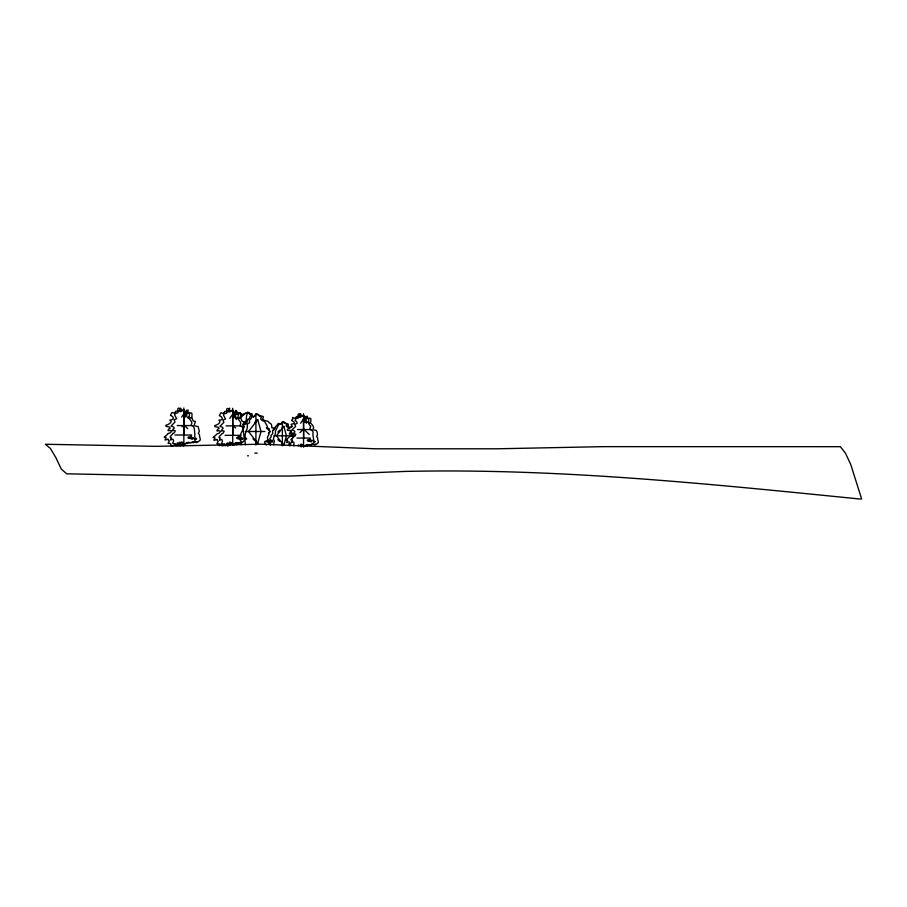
<?xml version="1.0" encoding="UTF-8"?>
<svg xmlns="http://www.w3.org/2000/svg" width="907" height="907" viewBox="0 0 907 907"><rect width="100%" height="100%" fill="white"/><g stroke="black" fill="none" stroke-linecap="round" stroke-linejoin="round"><path stroke-width="1.36" d="M238.881 438.648L238.87 436.516M242.226 416.211L242.056 414.193L240.831 415.089M245.378 444.781C245.264 442.945 244.652 439.918 245.321 439.124C249.414 439.294 243.314 437.367 245.185 435.972C244.777 432.786 247.237 429.839 247.305 427.435L247.271 424.873C247.486 422.458 250.82 424.181 249.232 420.338C250.445 419.567 251.795 418.082 252.169 415.689L251.931 413.694L249.981 414.454M239.187 413.943L239.346 412.98M194.381 439.532C196.331 438.013 194.483 444.441 192.42 442.446L189.087 442.854L188.18 442.151C187.772 444.611 185.765 442.548 183.996 444.464C185.81 443.818 186.411 442.072 187.556 442.854C189.359 442.06 192.896 443.115 192.601 441.936A2.041 1.451 -90 0 1 193.917 441.947L196.785 442.627L196.229 441.936A2.041 2.041 0 0 1 198.089 441.947L200.288 439.997L200.198 438.999C199.959 437.31 199.279 436.584 199.585 434.907L198.282 433.297L199.347 431.392L198.157 426.641L194.087 425.61L195.402 421.483L193.259 421.029L191.876 417.787L189.733 418.002C185.663 419.59 185.482 410.327 189.62 413.558L188.985 417.651C189.654 420.644 193.52 421.381 191.06 425.292C195.742 426.279 193.905 431.04 194.948 434.328C193.282 439.101 199.778 439.612 194.506 438.603M244.346 426.823L242.917 425.61L244.266 421.8L242.124 421.347L240.752 418.104L238.609 418.32C234.539 419.907 234.346 410.644 238.484 413.875L237.861 417.968C238.518 420.961 242.396 421.698 239.936 425.61C244.618 426.585 242.77 431.358 243.813 434.634L244.346 440.314L242.793 442.265A2.041 1.451 -90 0 0 242.339 442.038M306.078 418.785L307.756 418.093L308.731 418.751C309.559 425.757 304.117 420.746 306.339 416.687C306.033 414.601 302.723 423.252 304.14 416.313L302.666 415.349L299.582 417.175M190.651 437.73L191.116 436.46L192.023 437.378M228.235 443.24L229.845 444.997M298.29 445.893L298.55 444.929L299.582 445.654M237.441 442.922L236.818 444.906M236.716 414.136L239.335 413.138L240.877 413.875L240.82 417.22L239.992 417.968M235.435 442.922L234.686 444.906M303.63 446.561C305.353 445.995 305.829 444.407 306.872 445.122L311.77 444.918L311.464 444.226A1.837 1.304 -90 0 1 312.609 444.305L315.183 444.918L314.752 444.226A1.837 1.837 0 0 1 316.362 444.305L318.346 442.548L318.255 441.652C318.04 440.133 317.427 439.476 317.699 437.968L316.532 436.516L317.484 435.111L317.155 432.106L316.248 430.383L312.836 429.771L313.675 427.582C313.289 425.768 310.795 422.095 308.176 422.56M190.107 437.945L190.833 435.995L190.595 438.07L189.121 437.321L189.858 438.569M246.296 423.977C246.319 420.599 245.888 413.32 248.167 413.002M192.012 437.707C194.54 440.349 190.255 438.807 190.776 438.342M310.886 440.496C312.87 442.763 310.069 441.72 308.289 440.598C308.38 439.736 310.716 441.652 309.922 439.101C309.049 441.539 309.117 438.931 310.897 440.19M303.675 446.561L307.167 445.734L306.861 444.521M192.783 437.571L193.599 437.979M311.589 440.36L312.439 440.303M229.176 409.647C224.732 415.123 232.271 408.286 233.655 411.154L232.702 414.023L234.108 414.454L235.741 410.372L235.537 413.909M241.874 439.521C241.886 437.389 237.872 440.598 240.888 439.43M273.46 430.224L274.776 428.229L271.817 427.753C271.567 426.675 272.202 425.156 270.671 423.603L269.3 422.911C267.928 419.737 264.923 422.016 262.508 418.875C263.937 416.891 264.164 416.2 259.753 415.814C257.327 412.696 255.423 414.182 253.62 416.959M172.863 433.444C172.84 434.476 168.974 436.664 170.414 437.503C173.294 436.414 168.067 442.094 172.16 439.237L172.976 439.283L173.611 440.915L172.659 443.364C176.525 443.058 172.795 446.199 176.309 445.586A3.832 2.71 -90 0 1 177.069 445.133C180.346 438.897 177.284 447.65 181.547 445.348C179.439 442.31 183.52 440.144 183.259 445.643M223.247 445.756L224.006 444.09L221.523 443.682L222.476 441.233L221.852 439.6L221.036 439.555C216.932 442.412 222.158 436.732 219.29 437.82C217.839 436.981 221.705 434.793 221.739 433.761A6.179 4.365 -90 0 0 223.292 432.99L224.165 431.142L222.759 430.689C220.401 432.197 221.909 428.898 223.099 428.489L222.646 427.356L219.925 426.279L223.904 422.333L222.918 420.088L225.526 419.057L223.428 415.077C224.936 414.442 223.099 410.928 225.265 413.615L226.659 413.184L227.135 411.415C228.587 411.733 230.616 404.091 229.222 410.928C229.018 414.59 232.577 407.889 233.382 411.154L232.702 414.023L234.335 414.601M252.917 438.784L257.724 443.342L261.023 431.494L257.724 419.658L254.844 422.39M281.828 443.387L283.823 445.28L286.465 435.813L283.823 426.347L281.828 428.24M271.159 440.349C266.386 443.183 267.18 439.725 270.524 445.042M266.25 445.042C263.007 439.906 264.719 442.809 268.075 439.68C265.751 436.584 270.059 435.247 268.733 433.297C272.123 430.292 266.919 431.165 269.288 428.75L267.157 427.753L267.304 426.131L265.649 423.308C264.413 419.986 262.633 421.982 260.581 418.875C262.747 416.551 259.595 416.789 257.305 414.34C255.252 412.719 254.55 419.351 252.169 415.689M272.27 442.117L272.588 441.528M219.324 445.756L220.401 444.09L216.898 443.682L218.236 441.233L217.215 440.7L217.351 439.6L216.195 439.555C210.231 442.457 218.394 436.301 213.066 437.65C213.712 436.652 216.467 434.736 217.181 433.761A6.179 6.179 0 0 0 219.392 432.99L220.628 431.142L218.632 430.689C215.515 432.254 217.226 428.92 219.12 428.489L218.474 427.356L214.857 426.641L214.732 425.621C217.703 424.895 222 422.14 218.859 420.088C223.632 420.508 223.065 416.925 219.358 415.667L219.585 415.077C221.081 413.082 219.664 411.982 223.485 413.615L224.834 411.415C228.587 412.186 225.129 409.216 227.476 408.354L229.029 408.989M233.575 416.336C234.085 414.352 234.686 418.388 233.507 417.503M240.276 418.376L242.044 415.542L245.978 413.014L248.427 412.39L249.425 414.102M238.303 438.682L238.972 437.696M304.049 421.37C304.65 419.045 305.432 422.424 304.253 422.016M240.627 442.809L237.963 443.16L237.044 442.469C236.84 444.192 234.562 443.376 232.861 444.77C234.675 444.135 235.287 442.378 236.421 443.16L240.48 442.389L241.013 444.781M179.813 442.163L179.427 443.659L180.833 444.226L180.584 445.348L177.001 445.586L177.262 442.809M186.105 412.107L188.123 410.066L187.84 413.592M226.217 444.566L226.365 443.387M237.77 413.943L239.731 412.98L242.951 415.202M181.649 417.05L183.838 413.853L185.311 415.984M229.788 418.433L232.714 414.17L236.398 419.499M300.648 423.24L303.539 419.023L306.453 423.24M184.518 416.279C185.153 413.921 185.89 417.798 184.643 417.186M257.724 419.658L248.529 431.494L257.724 443.342M283.823 426.347L276.465 435.813L283.823 445.28M175.607 443.716L174.257 445.133A3.832 3.832 0 0 0 173.18 445.586C167.546 446.357 174.246 443.081 168.022 443.364L169.371 440.915L168.339 440.383L168.475 439.283L167.319 439.237C161.355 442.14 169.518 435.995 164.19 437.344C164.836 436.346 167.602 434.43 168.317 433.444M224.471 444.033L223.133 445.45A3.832 3.832 0 0 0 222.056 445.904M271.681 440.417L270.842 440.541M180.244 409.669L178.645 411.438M246.919 413.002L247.475 412.39L249.164 413.014L252.327 416.29M249.72 414.102L249.504 413.002L247.316 412.481L240.117 416.29M291.635 427.027L289.594 427.537L287.655 425.723C288.914 424.419 288.653 423.592 285.456 423.263C283.551 420.871 281.986 421.755 280.682 424.136M182.058 426.823L183.928 425.009L187.704 428.648M299.911 432.662L303.618 429.056L309.219 434.464M243.813 423.195L247.872 419.34M268.302 433.319L270.218 431.494L266.375 427.855M277.825 432.027L279.832 430.133M241.954 415.077L243.439 414.193L243.745 414.918M266.817 442.117L268.846 440.666L268.846 443.081M237.441 413.751L240.004 412.889L241.466 414.952M191.116 417.651L191.944 416.903L192.001 413.558L190.992 412.844L188.849 413.161M310.092 422.435L310.829 421.766L310.886 418.751L309.967 418.116L307.541 418.558M237.124 437.764L237.849 438.432M232.827 443.115L230.049 443.33L230.015 444.815M290.796 443.75L288.857 443.67L289.786 444.872M180.04 411.665L183.565 409.749L184.779 410.837L183.826 413.717L184.983 414.284L186.876 410.066L186.672 413.592M236.5 413.751L239.765 412.889L240.684 413.943M313.391 441.845L315.251 441.641L313.3 441.244M241.795 442.967L241.001 442.321C242.124 440.791 237.963 438.863 241.523 439.079L242.078 439.317C244.947 438.931 239.221 435.587 239.04 437.888C239.493 439.487 240.083 436.278 240.831 435.95C239.799 433.172 243.802 429.703 243.745 427.435L243.688 424.873C243.96 421.778 246.681 425.247 247.282 421.46C244.89 419.317 250.763 419.556 249.947 416.483L250.888 415.667L253.03 416.653M227.6 445.813L228.315 445.711M185.459 414.284L183.826 413.717L184.506 410.837C183.77 408.116 178.135 414.51 181.298 409.669C179.903 405.134 180.323 411.733 178.271 411.098L177.783 412.866L176.4 413.297C174.235 410.61 176.071 414.125 174.552 414.771L176.661 418.739L174.042 419.771L175.04 422.016L171.06 425.973L173.77 427.05L174.223 428.172C173.033 428.58 171.525 431.879 173.883 430.372L175.289 430.825L174.427 432.673A6.179 4.365 -90 0 1 172.863 433.444M291.646 432.786L291.045 430.303M249.754 414.59L251.273 413.694L251.522 414.42M308.255 445.122L311.248 444.747C316.509 443.489 311.804 436.448 313.164 432.106C312.439 429.499 308.199 430.44 310.806 426.165C309.423 425.893 309.049 423.512 308.165 422.435M242.793 424.159L245.355 424.159M177.16 425.564L191.944 425.564M226.036 425.882L240.82 425.882M297.519 429.555L310.829 429.555M245.23 431.494L264.969 431.494M174.926 435.009L191.74 435.009M225.095 435.326L240.616 435.326M273.835 435.813L293.823 435.813L291.827 433.92M297.02 438.058L310.319 438.058M254.901 453.126L257.259 453.126M247.498 455.813L248.495 455.813M292.201 433.183C293.165 434.181 293.777 437.095 292.36 438.58M239.006 438.296C237.01 436.471 238.722 439.714 240.672 438.875M280.07 423.932C277.27 421.891 277.61 426.324 275.501 426.46C275.467 428.83 273.767 429.079 272.599 430.508L272.633 432.56C273.835 434.283 269.651 434.736 271.284 436.777C267.463 439.532 272.157 440.689 271.306 442.072L270.864 441.879C267.86 441.686 271.862 443.67 270.229 444.838M189.404 418.002L188.441 417.175M289.979 445.961L289.299 445.586C290.251 444.09 290.796 442.14 288.664 441.868C283.301 444.475 290.648 438.943 285.852 440.156C286.431 439.26 288.914 437.537 289.56 436.652A5.555 5.555 0 0 0 291.555 435.961L292.655 434.294L290.864 433.886C288.052 435.303 289.605 432.299 291.294 431.902L290.716 430.893L287.462 430.247L287.349 429.328L292.326 426.369L291.068 424.351L294.39 423.422L294.083 421.925L291.51 420.372L292.814 419.147L292.485 417.458L295.228 418.524L296.442 416.54C299.82 417.231 296.714 414.567 298.822 413.785C301.475 413.535 299.616 416.086 298.868 416.846M300.534 446.187L300.954 446.766M238.734 438.013L238.292 436.505M293.947 445.961C292.882 444.747 295.263 442.287 293.018 441.868L291.385 442.559L292.519 440.167L290.807 439.895L293.653 436.652A5.555 3.934 -90 0 0 295.058 435.961L295.841 434.294L294.571 433.886C292.451 435.235 293.811 432.276 294.888 431.902L294.469 430.893L292.031 429.918L295.614 426.369L294.718 424.351L297.077 423.422L296.85 421.925L295.036 420.372L295.954 419.147L295.546 418.263C295.693 416.63 298.766 420.338 298.516 416.54C300.262 416.993 300.274 411.12 301.147 415.406C298.584 419.59 303.562 413.739 304.378 416.313C302.054 424.578 309.117 411.256 307.031 418.478M277.825 439.6L279.832 441.494M233.745 426.233L235.627 428.047M289.628 428.909C289.526 426.165 287.19 428.421 286.113 425.723C286.918 424.465 286.997 423.626 284.322 423.195C282.565 419.147 282.066 425.349 280.002 423.739C277.44 425.145 277.1 428.92 275.343 431.04C276.102 434.43 274.05 435.621 273.358 439.113C275.637 442.31 273.37 440.972 273.789 444.838M300.659 444.215L302.825 444.849L302.972 446.051M229.516 442.163L231.591 442.865L231.818 444.203M180.992 442.208L182.715 442.548L183.01 445.643M240.911 437.582L239.709 436.312L239.539 437.707M180.153 408.672L178.611 408.037C176.264 408.91 179.711 411.869 175.958 411.098L174.609 413.297C170.788 411.665 172.205 412.764 170.709 414.771L170.482 415.361C174.881 417.107 173.963 419.816 169.768 420.145C173.838 421.846 168.135 424.725 165.856 425.315L165.981 426.324L169.598 427.05L170.244 428.172C168.362 428.603 166.639 431.936 169.756 430.372L171.752 430.825L170.527 432.673A6.179 6.179 0 0 1 168.317 433.444M272.247 440.292L272.599 441.119M227.872 445.904L227.736 442.945L225.934 445.45A3.832 2.71 -90 0 0 225.174 445.904M236.716 413.909C238.042 409.828 235.162 409.964 234.8 414.25M302.734 446.051C302.224 442.514 299.333 445.586 301.714 446.766M232.079 444.203C231.636 440.496 227.827 443.41 230.684 444.997M303.618 429.056L303.698 438.058M232.793 425.315L232.895 435.326M183.928 425.009L184.019 435.009M303.539 419.023L303.607 429.555M232.714 414.17L232.782 425.882M183.838 413.853L183.917 425.564M303.539 413.739L303.539 446.913M282.383 421.596L282.383 445.813M268.653 440.292L268.653 443.115M255.921 413.728L255.921 445.042M232.714 408.297L232.714 445.156M183.838 407.991L183.838 445.734M189.631 437.378C188.486 440.462 186.683 435.598 189.631 437.378M238.496 437.684C237.362 440.779 235.548 435.904 238.496 437.684M308.743 440.19C307.722 442.967 306.09 438.591 308.743 440.19M404.556 471.447L290.739 476.039L176.922 476.039L66.665 473.817L61.245 468.998L55.826 457.513L50.395 448.466L45.35 444.271L155.607 446.335L261.522 444.192L375.339 448.795L497.081 448.795L602.985 446.652L840.37 446.686L845.415 453.137L850.732 464.441L861.65 499.009L859.825 499.009C708.548 483.862 556.796 467.989 404.556 471.447"/></g></svg>
